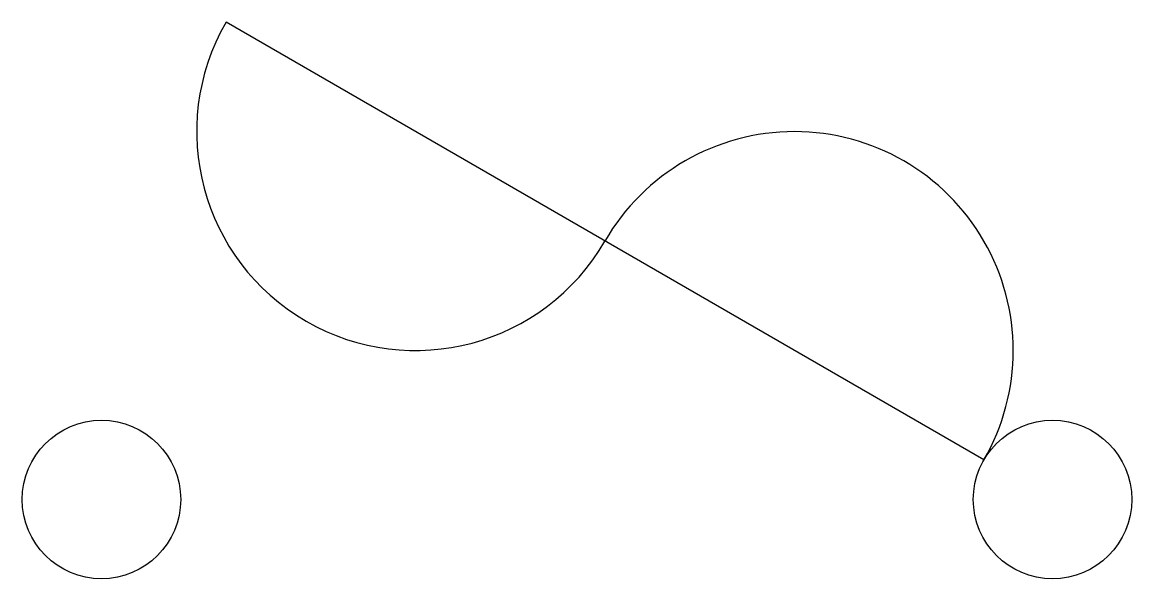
# Model space of a CAD drawing. Header units: millimetres. Extents: x -2926.699 to -2926.116, y 3747.518 to 3747.811.
import ezdxf

# ---------------------------------------------------------------- set-up
doc = ezdxf.new("R2010")
doc.units = ezdxf.units.MM
doc.header["$LTSCALE"] = 10
doc.layers.add('Ele_diagramas', color=2, linetype='Continuous')

msp = doc.modelspace()

# ---------------------------------------------------------------- linework, layer by layer
at = {"layer": 'Ele_diagramas', "color": 4}
msp.add_line((-2926.19329, 3747.58094), (-2926.59172, 3747.81098), dxfattribs=at)
at = {"layer": 'Ele_diagramas', "color": 2}
for centre in [(-2926.6572, 3747.56011), (-2926.1572, 3747.56011)]:
    msp.add_circle(centre, 0.04167, dxfattribs=at)
at = {"layer": 'Ele_diagramas', "color": 3}
for centre, start, end in [((-2926.49211, 3747.75347), 150, 330), ((-2926.2929, 3747.63845), 330, 150)]:
    msp.add_arc(centre, 0.11502, start, end, dxfattribs=at)

doc.saveas('drawing.dxf')
